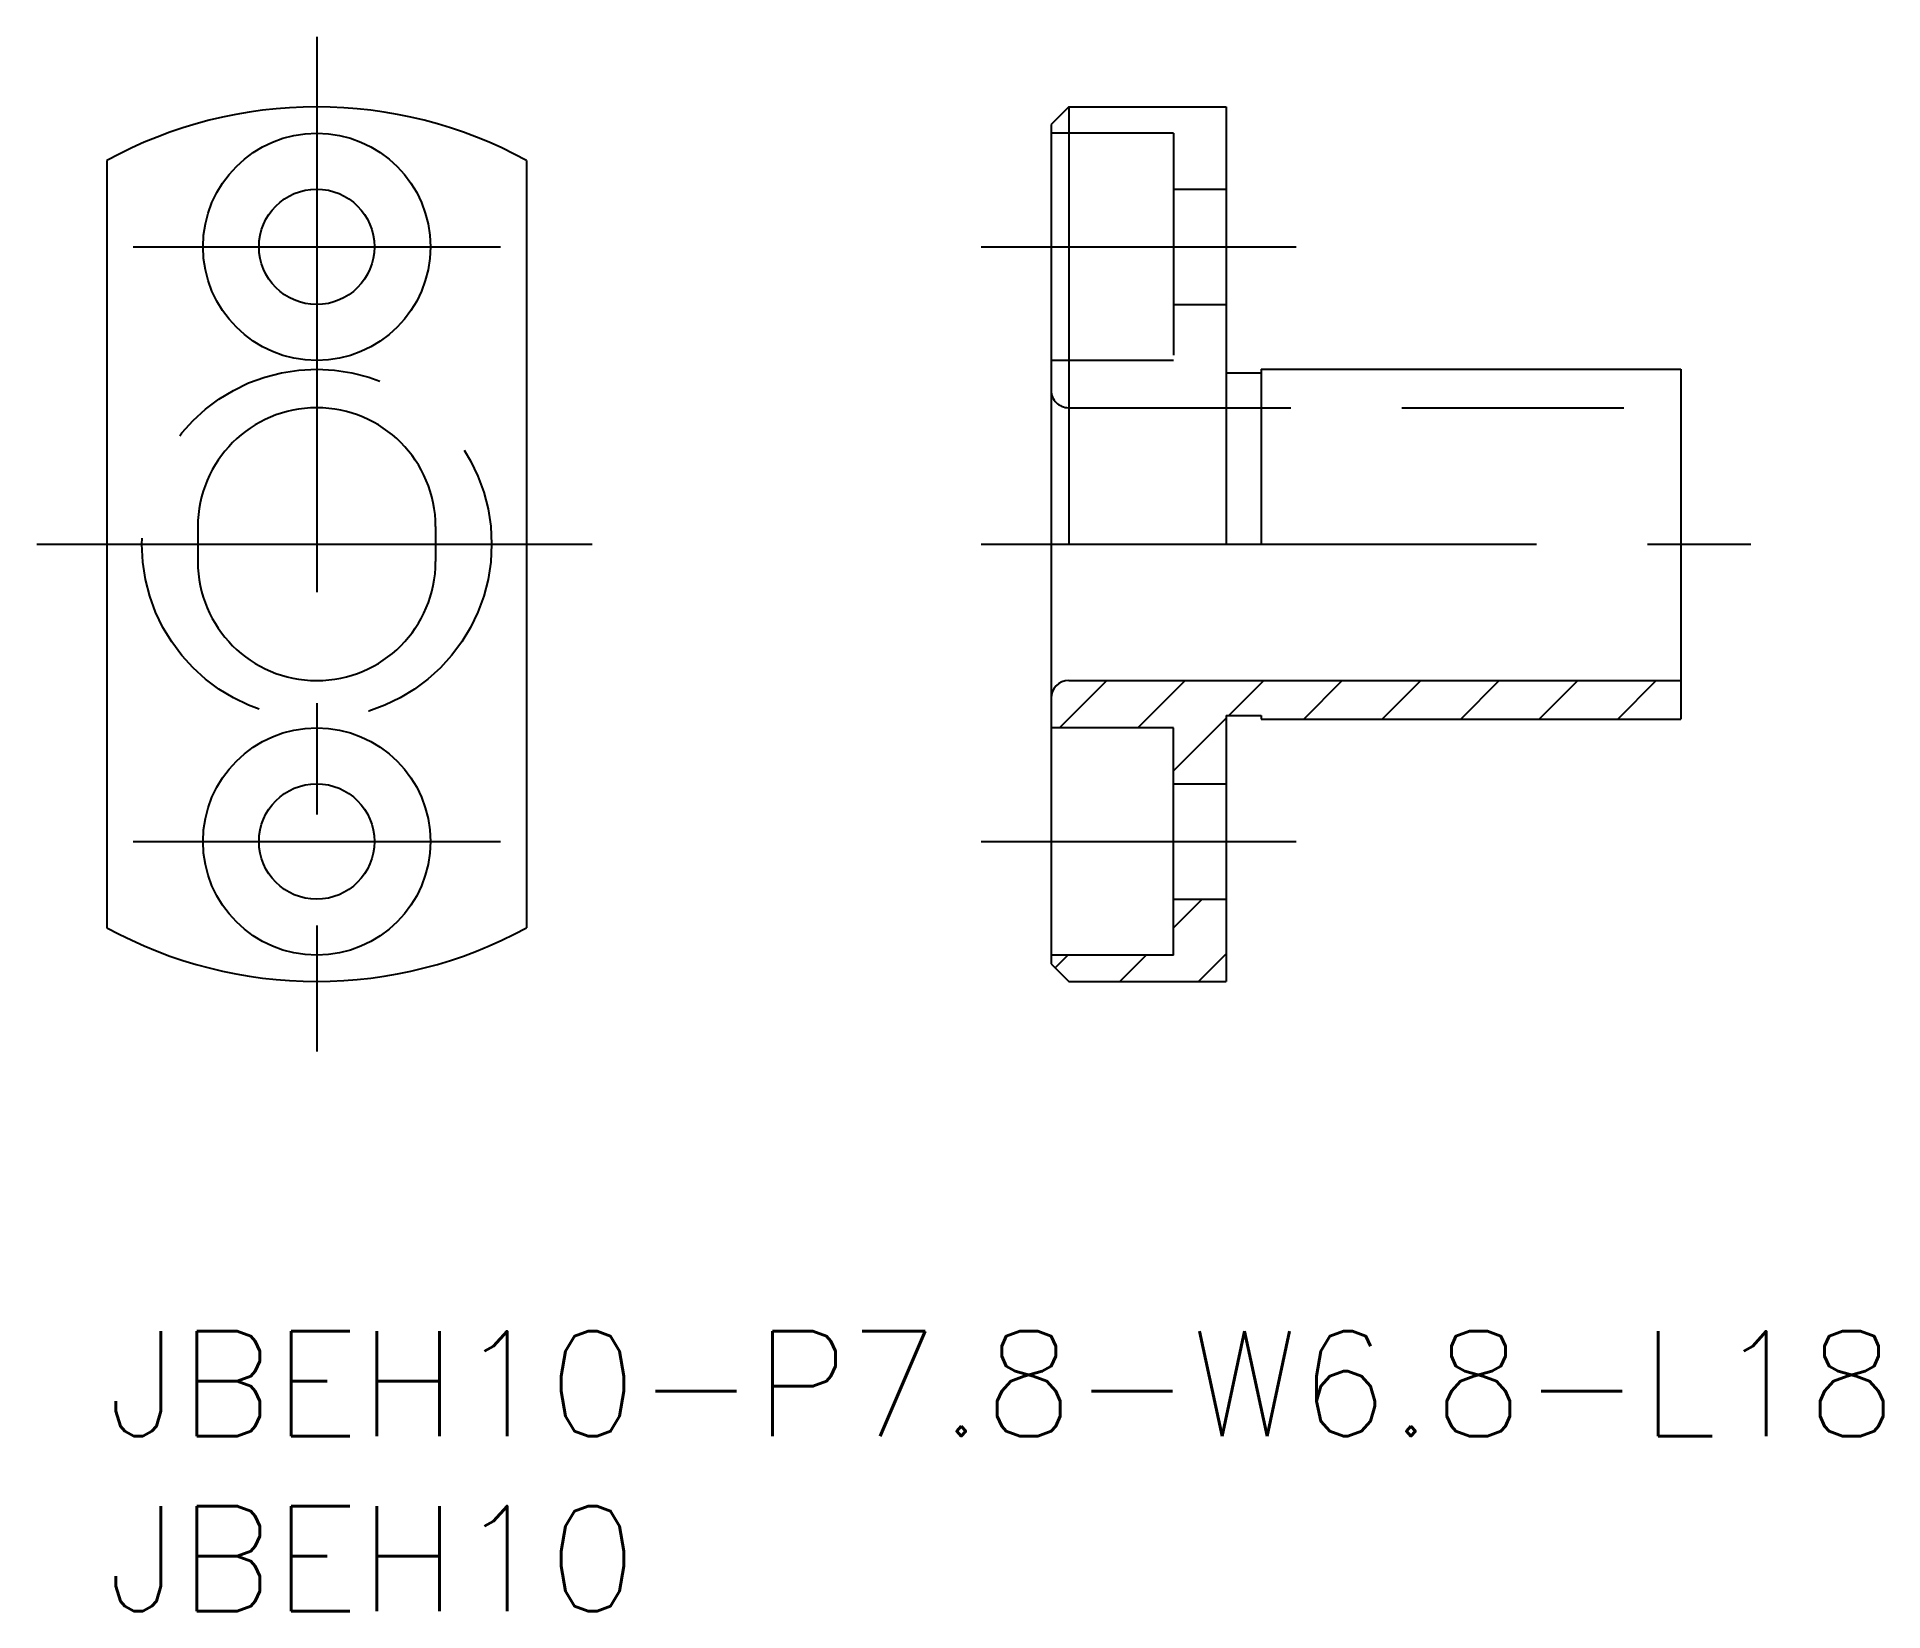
# Model space of a CAD drawing. Extents: x -2 to 50.8, y -8 to 37.
import ezdxf

# ---------------------------------------------------------------- set-up
doc = ezdxf.new("R2010")
doc.units = 0
doc.header["$LTSCALE"] = 0.5
doc.linetypes.add('CENTER', pattern=[50.8, 31.75, -6.35, 6.35, -6.35])
doc.linetypes.add('DASHED', pattern=[19.05, 12.7, -6.35])
doc.layers.get('0').update_dxf_attribs({"linetype": 'CONTINUOUS'})
for name, color, linetype in [('MSM_CENTER', 1, 'CENTER'), ('MSM_CONTINUOUS', 7, 'CONTINUOUS'), ('MSM_DASHED', 4, 'DASHED'), ('MSM_NARROW', 5, 'CONTINUOUS'), ('MSM_PART_NUMBER', 7, 'CONTINUOUS')]:
    doc.layers.add(name, color=color, linetype=linetype)
doc.styles.get("Standard").update_dxf_attribs({"font": 'txt.shx', "height": 3, "bigfont": 'bigfont.shx'})

# ---------------------------------------------------------------- blocks, each defined once
blk = doc.blocks.new('*U2')
at = {"layer": 'MSM_PART_NUMBER'}
blk.add_text('JBEH10-P7.8-W6.8-L18', height=3, dxfattribs=at).set_placement((0, -3))
blk = doc.blocks.new('*U3')
at = {"layer": 'MSM_PART_NUMBER'}
blk.add_text('JBEH10', height=3, dxfattribs=at).set_placement((0, -8))
blk = doc.blocks.new('*X5')
at = {"color": 0}
for p, q in [((27.237, 17.25), (28.587, 18.6)), ((29.482, 17.25), (30.832, 18.6)), ((32.077, 17.6), (33.077, 18.6)), ((34.222, 17.5), (35.322, 18.6)), ((36.467, 17.5), (37.567, 18.6)), ((38.712, 17.5), (39.812, 18.6)), ((40.957, 17.5), (42.057, 18.6)), ((43.202, 17.5), (44.302, 18.6)), ((30.5, 16.023), (32, 17.523)), ((30.5, 11.533), (31.317, 12.35)), ((27.111, 10.389), (27.472, 10.75)), ((28.967, 10), (29.717, 10.75)), ((31.212, 10), (32, 10.788))]:
    blk.add_line(p, q, dxfattribs=at)

msp = doc.modelspace()

# ---------------------------------------------------------------- linework, layer by layer
at = {"layer": 'MSM_CENTER'}
for p, q in [((6, 37), (6, 8)), ((0.75, 31), (11.25, 31)), ((25, 31), (34, 31)), ((-2, 22.5), (14, 22.5)), ((25, 22.5), (47, 22.5)), ((0.75, 14), (11.25, 14)), ((25, 14), (34, 14))]:
    msp.add_line(p, q, dxfattribs=at)
at = {"layer": 'MSM_CONTINUOUS'}
for p, q in [((27.5, 35), (27, 34.5)), ((27.5, 35), (32, 35)), ((27.5, 35), (27.5, 22.5)), ((32, 35), (32, 22.5)), ((27, 34.5), (27, 10.5)), ((0, 33.466), (0, 11.534)), ((12, 33.466), (12, 11.534)), ((33, 27.5), (33, 22.5)), ((33, 27.5), (45, 27.5)), ((45, 27.5), (45, 17.5)), ((32, 27.4), (33, 27.4)), ((2.6, 23), (2.6, 22)), ((9.4, 23), (9.4, 22)), ((27.5, 18.6), (45, 18.6)), ((32, 17.6), (32, 10)), ((32, 17.6), (33, 17.6)), ((33, 17.6), (33, 17.5)), ((33, 17.5), (45, 17.5)), ((30.5, 17.25), (27, 17.25)), ((30.5, 10.75), (30.5, 17.25)), ((30.5, 15.65), (32, 15.65)), ((30.5, 12.35), (32, 12.35)), ((30.5, 10.75), (27, 10.75)), ((27, 10.5), (27.5, 10)), ((27.5, 10), (32, 10))]:
    msp.add_line(p, q, dxfattribs=at)
for centre, radius in [((6, 31), 3.25), ((6, 31), 1.65), ((6, 14), 3.25), ((6, 14), 1.65)]:
    msp.add_circle(centre, radius, dxfattribs=at)
for centre, radius, start, end in [((6, 22.5), 12.5, 61.3146, 118.6854), ((6, 23), 3.4, 360, 180), ((6, 22), 3.4, 180, 0), ((27.5, 18.1), 0.5, 90, 180), ((6, 22.5), 12.5, 241.3146, 298.6854)]:
    msp.add_arc(centre, radius, start, end, dxfattribs=at)
at = {"layer": 'MSM_DASHED'}
for p, q in [((30.5, 34.25), (27, 34.25)), ((30.5, 34.25), (30.5, 27.75)), ((30.5, 32.65), (32, 32.65)), ((30.5, 29.35), (32, 29.35)), ((30.5, 27.75), (27, 27.75)), ((27.5, 26.4), (45, 26.4))]:
    msp.add_line(p, q, dxfattribs=at)
msp.add_circle((6, 22.5), 5, dxfattribs=at)
msp.add_arc((27.5, 26.9), 0.5, 180, 270, dxfattribs=at)

# ---------------------------------------------------------------- block references
at = {"layer": 'MSM_CONTINUOUS'}
for name in ['*U2', '*U3']:
    msp.add_blockref(name, (0, 0), dxfattribs=at)
at = {"layer": 'MSM_NARROW', "linetype": 'CONTINUOUS'}
msp.add_blockref('*X5', (0, 0), dxfattribs=at)

doc.saveas('drawing.dxf')
